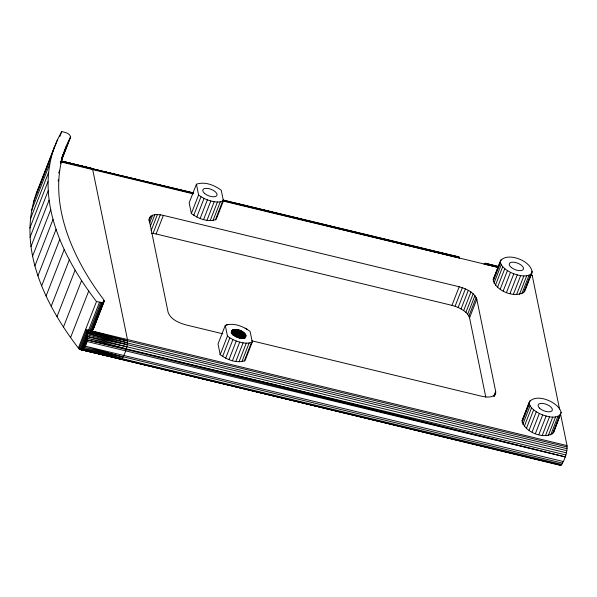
<?xml version="1.0" encoding="UTF-8"?>
<svg xmlns="http://www.w3.org/2000/svg" width="597" height="597" viewBox="0 0 597 597"><rect width="100%" height="100%" fill="white"/><g stroke="black" fill="none" stroke-linecap="round" stroke-linejoin="round"><path stroke-width="0.9" d="M92.602 352.126L79.132 348.864L78.364 348.051C45.573 305.365 16.91 248.136 36.201 193.712L54.327 147.213L57.685 139.258L61.737 131.586C64.924 132.37 69.55 133.101 70.64 136.758C41.962 191.1 69.595 254.77 103.669 299.619L104.027 301.627L93.154 329.529L91.938 330.298L86.289 330.514L79.132 348.864L80.013 349.424L561.18 465.197C564.949 459.571 567.359 452.429 567.016 445.586L560.479 413.602M567.016 445.586L85.61 329.447L86.871 331.835L80.013 349.424L121.624 359.155C125.355 353.521 127.78 346.379 127.452 339.544L92.699 169.585M231.89 330.648C231.524 336.253 241.71 340.074 245.74 336.589C245.852 330.969 233.606 326.119 231.218 332.35M567.09 448.683L87.311 333.342C88.132 338.88 86.953 347.872 80.946 349.67L87.311 333.342L86.871 331.835L127.594 340.894L567.15 446.944M104.027 301.627L101.856 302.537L96.49 301.545C63.707 258.859 35.036 201.637 54.327 147.213M531.92 272.881C532.778 261.359 507.316 251.322 500.48 260.904L493.226 279.508C495.114 290.926 515.756 299.127 524.673 291.478L531.92 272.881L530.83 274.232L523.576 292.828M553.531 432.631L561.15 412.385C558.882 402.244 536.151 392.527 529.338 402.057L522.091 420.654C523.979 432.079 544.621 440.28 553.531 432.631L561.15 412.385M93.154 329.529L104.214 301.037M39.895 184.898L57.685 139.258M33.551 201.935L51.678 155.436M59.76 136.661L61.737 131.586M31.604 210.42L49.73 163.914M30.372 219.144L48.499 172.645M29.85 228.099L47.976 181.6M30.044 237.278L48.17 190.779M61.767 157.906L66.707 145.228M61.655 158.444L63.633 153.369M62.237 157.205L63.886 152.974M65.864 147.907L66.857 145.37M193.779 193.167L61.073 161.317L70.64 136.758M60.61 162.727L70.498 137.362M60.618 163.474L61.275 161.78M58.655 172.988L59.64 170.451M30.947 246.651L49.081 200.152M58.073 181.063L58.73 179.369M32.566 256.21L50.693 209.711M34.895 265.949L53.021 219.442M37.924 275.836L56.058 229.338M41.663 285.866L59.79 239.36M46.088 296.015L64.215 249.516M51.2 306.276L69.334 259.77M56.999 316.619L75.125 270.12M63.461 327.044L81.595 280.545M70.588 337.529L88.714 291.03M96.49 301.545L78.364 348.051L80.14 348.476M99.483 302.269L88.61 330.171L127.594 340.894L86.289 330.514M89.841 330.387L100.721 302.492M561.18 465.197L121.624 359.155L82.767 349.208L87.684 336.604L127.28 344.641L566.844 450.683M90.975 330.432L101.856 302.537M91.938 330.298L102.818 302.395M93.542 327.41L96.841 318.955M97.498 317.268L99.147 313.037M100.468 309.656L102.109 305.433M103.102 302.895L104.087 300.358M92.677 329.992L103.557 302.089M148.81 219.718C150.198 213.248 158.489 214.293 163.347 215.383L459.197 286.754C466.048 288.754 474.122 292.037 476.816 299.224L495.667 391.401L495.704 393.013L494.391 396.393M148.974 221.114L150.951 216.039M149.69 222.815L152.66 215.211M150.228 226.547L154.839 214.711M151.153 230.636L157.414 214.577M151.601 233.285L153.033 233.405L160.287 214.801M153.033 233.405L156.093 233.979L163.347 215.383M196.413 184.234L189.159 202.831L191.346 213.525C198.211 218.539 207.763 222.591 216.166 219.457L223.412 200.861L221.248 190.279C214.42 185.145 204.883 181.257 196.413 184.234L198.6 194.928L191.346 213.525M193.749 215.286L201.002 196.689L198.6 194.928M196.801 217.017L204.055 198.42L201.002 196.689M200.129 218.48L207.383 199.876C212.42 201.562 218.338 203.204 223.412 200.861M203.57 219.599L210.823 200.995M206.972 220.323L214.226 201.719M210.174 220.614L217.427 202.017M213.025 220.472L220.278 201.876M215.39 219.89L222.644 201.293M225.27 325.387L227.457 336.074L220.203 354.678L218.017 343.984L225.27 325.387C233.733 322.35 243.278 326.328 250.113 331.432L252.285 342.066L245.009 360.655C236.479 363.715 226.89 359.633 219.98 354.514M231.211 332.85L232.203 330.29M231.449 332.716L232.449 330.156M231.643 332.551L232.636 329.992M222.614 356.439L229.867 337.835L227.457 336.074M231.934 332.447L232.934 329.895M231.845 333.171L233.173 329.76M231.852 333.954L233.517 329.693M232.143 333.857L233.808 329.596M232.524 333.827L234.188 329.566M232.531 334.611L234.524 329.499M232.942 334.618L234.934 329.507M232.987 335.439L235.315 329.477M233.427 335.484L235.755 329.514M233.837 335.492L236.166 329.522M234.293 335.574L236.621 329.604M225.666 358.17L232.92 339.574L229.867 337.835M234.733 335.611L237.061 329.648M234.867 336.581L237.531 329.76M235.322 336.656L237.987 329.835M235.793 336.805L238.457 329.984M236.263 336.917L238.919 330.096M236.725 337.089L239.39 330.268M237.196 337.238L239.86 330.417M228.987 359.633L236.24 341.029C241.3 342.76 247.165 344.275 252.285 342.066M237.651 337.439L240.307 330.619M238.113 337.611L240.778 330.79M238.546 337.835L241.203 331.014M239.001 338.036L241.658 331.216M239.397 338.283L242.061 331.462M239.83 338.506L242.494 331.686M240.531 337.917L242.86 331.947M240.934 338.163L243.263 332.193M232.434 360.745L239.688 342.148M241.263 338.432L243.583 332.462M241.957 337.842L243.957 332.723M242.24 338.118L244.233 332.999M242.561 338.387L244.561 333.275M243.121 337.812L244.785 333.551M243.404 338.089L245.061 333.827M243.576 338.365L245.233 334.104M244.136 337.79L245.464 334.38M244.248 338.059L245.576 334.648M244.419 338.335L245.748 334.924M244.472 338.589L245.8 335.178M244.912 338.006L245.912 335.447M235.837 361.476L243.091 342.872M245.24 337.387L245.904 335.686M245.218 337.865L245.957 335.939M239.039 361.767L246.285 343.171M241.882 361.625L249.136 343.021M244.248 361.043L251.501 342.447M156.093 233.979L451.951 305.358L459.197 286.754M451.951 305.358L455.078 306.268L462.324 287.664M485.801 397.221L469.563 317.82C467.914 312.649 462.735 309.731 458.145 307.477L465.399 288.873M461.056 308.933L468.302 290.336M463.675 310.589L470.929 291.993M465.914 312.373L473.167 293.776M467.682 314.223L474.936 295.619M468.914 316.059L476.167 297.463M469.563 317.82L476.816 299.224M501.211 259.397L493.226 279.508M493.234 281.277L500.487 262.673L500.48 260.904M493.988 283.224L501.241 264.62L500.487 262.673M495.443 285.254L502.696 266.658L501.241 264.62M497.54 287.284L504.793 268.68L502.696 266.658M500.174 289.209L507.428 270.605L504.793 268.68M503.226 290.94L510.472 272.344L507.428 270.605M506.547 292.403L513.801 273.799C519.144 275.575 525.659 277.389 530.83 274.232M509.995 293.523L517.248 274.918M513.398 294.246L520.644 275.642M516.592 294.537L523.845 275.941M519.442 294.396L526.696 275.799M521.808 293.814L529.061 275.217M525.032 289.836L532.285 271.232M493.689 396.475L495.667 391.401M530.076 400.55L522.091 420.654M522.099 422.422L529.352 403.826L529.338 402.057M522.845 424.37L530.099 405.773L529.352 403.826M524.308 426.407L531.554 407.811L530.099 405.773M526.397 428.437L533.651 409.833L531.554 407.811M529.032 430.362L536.285 411.758L533.651 409.833M532.084 432.094L539.337 413.49L536.285 411.758M535.412 433.556L542.666 414.952C548.225 416.699 556.389 419.281 560.784 414.034M538.852 434.668L546.106 416.072M542.255 435.392L549.509 416.796M545.457 435.691L552.71 417.094M548.307 435.549L555.553 416.945M550.673 434.967L557.919 416.37M552.441 433.982L559.695 415.378M149.795 217.181L149.265 220.196L168.115 312.38C170.809 319.567 178.884 322.85 185.727 324.843L222.823 333.798M495.704 393.013C493.57 398.423 486.115 397.102 481.585 396.221L251.777 340.783M36.201 193.712L39.559 185.757M483.913 264.217L485.227 263.247L498.823 266.531M226.375 324.962L228.091 324.537M91.281 168.57L85.871 167.22L193.368 192.838M459.623 258.098L458.817 256.874L451.854 255.561M530.845 274.613L531.457 274.404L532.263 275.627L559.538 409.035M566.419 452.817L126.862 346.775L87.595 338.335L126.295 348.887L565.852 454.929M80.423 166.108L84.043 166.929M85.856 167.339L88.565 167.958M126.295 348.887L87.311 339.999L84.416 347.417L562.628 463.19M82.767 349.208L561.889 464.436M80.946 349.67L121.624 359.155L81.871 349.603L87.58 334.939L127.28 344.641L87.311 333.342M61.051 161.28L92.386 168.705L61.446 161.033M80.013 349.424L266.277 394.184L232.763 386.072M61.349 161.026L91.901 168.361M99.766 353.812L105.147 355.103M109.632 356.178L112.326 356.827M114.117 357.26L117.706 358.118M122.206 359.2L124.93 359.849M132.176 361.588L134.892 362.237M149.384 365.722L152.101 366.371M169.317 370.498L172.033 371.155M297.985 401.751L267.187 394.401L560.568 465.414M299.791 402.184L307.948 404.124M309.761 404.557L315.194 405.856M319.723 406.938L327.872 408.878M329.686 409.311L332.402 409.96M342.365 412.333L345.081 412.982M354.14 415.146L357.767 416.005M372.259 419.467L374.976 420.116M223.263 200.047L458.817 256.874M222.756 200.174L459.302 257.217M485.227 263.247L498.405 266.658M93.095 169.011L101.251 170.973M105.781 172.07L108.497 172.727M110.311 173.16L118.46 175.13M122.989 176.219L128.43 177.533M130.236 177.973L138.392 179.936M140.205 180.376L145.638 181.682M147.452 182.122L155.608 184.092M160.138 185.182L175.54 188.898M177.346 189.331L182.786 190.644M184.6 191.085L192.749 193.047M224.457 200.696L229.897 202.01M231.711 202.45L239.86 204.413M241.673 204.853L247.106 206.166M248.919 206.599L257.076 208.569M261.605 209.659L277.008 213.375M278.814 213.816L284.254 215.121M286.067 215.562L294.217 217.532M296.03 217.965L306.903 220.591M308.716 221.024L311.433 221.681M315.962 222.778L324.119 224.741M325.925 225.181L331.365 226.487M333.178 226.927L341.327 228.897M343.141 229.33L348.573 230.643M350.387 231.076L358.543 233.046M363.073 234.143L375.759 237.203M380.289 238.293L385.722 239.606M387.535 240.039L391.154 240.912M392.968 241.352L395.684 242.009M397.498 242.442L408.37 245.068M410.184 245.501L412.9 246.158M417.43 247.255L425.586 249.218M427.392 249.658L432.832 250.971M434.646 251.404L442.795 253.374M444.608 253.807L450.048 255.12M484.615 263.464L494.585 265.866M61.081 161.959L193.264 193.846M223.159 201.055L497.816 267.314M530.449 275.187L532.263 275.627M86.856 341.484L565.18 456.884L272.956 384.267L87.311 339.999L565.18 456.884M563.367 461.533L85.043 346.133L123.072 357.148L83.64 348.469L122.325 358.394M61.521 161.362L74.147 164.421M75.953 164.862L84.065 166.824L61.513 161.138M61.081 161.339L193.115 193.368M223.024 200.622L459.586 258.001M498.465 267.426L486.018 264.411L485.712 263.59M97.095 353.215L105.176 355.178M106.975 355.611L112.363 356.916M114.154 357.349L120.445 358.872M124.064 359.752L129.504 361.066M131.31 361.506L142.183 364.14M143.996 364.573L146.713 365.237M148.526 365.67L159.392 368.304M161.205 368.745L176.6 372.468M178.413 372.909L230.949 385.632M239.046 204.084L459.541 257.882M485.988 264.337L498.443 267.374M61.245 161.056L92.386 168.705M94.43 352.618L109.729 356.372M111.527 356.812L121.012 359.372M87.684 336.604L126.862 346.775M86.871 331.835L127.534 342.641M455.078 306.268L458.145 307.477M510.472 272.344L513.801 273.799M204.055 198.42L207.383 199.876M539.337 413.49L542.666 414.952M236.24 341.029L232.92 339.574M245.083 328.156L247.307 329.425M85.416 350.372L79.132 348.864L85.423 350.387M511.428 267.59A7.582 3.478 21.3 0 0 523.353 269.351A7.582 3.478 21.3 0 0 514.345 262.277A7.582 3.478 21.3 0 0 511.428 267.59M539.442 408.057A7.582 3.478 21.3 0 0 551.792 411.034A7.582 3.478 21.3 0 0 544.419 403.714A7.582 3.478 21.3 0 0 539.442 408.057M204.51 193.376A7.582 3.478 21.3 0 0 216.711 195.786A7.582 3.478 21.3 0 0 208.532 188.555A7.582 3.478 21.3 0 0 204.51 193.376"/></g></svg>
